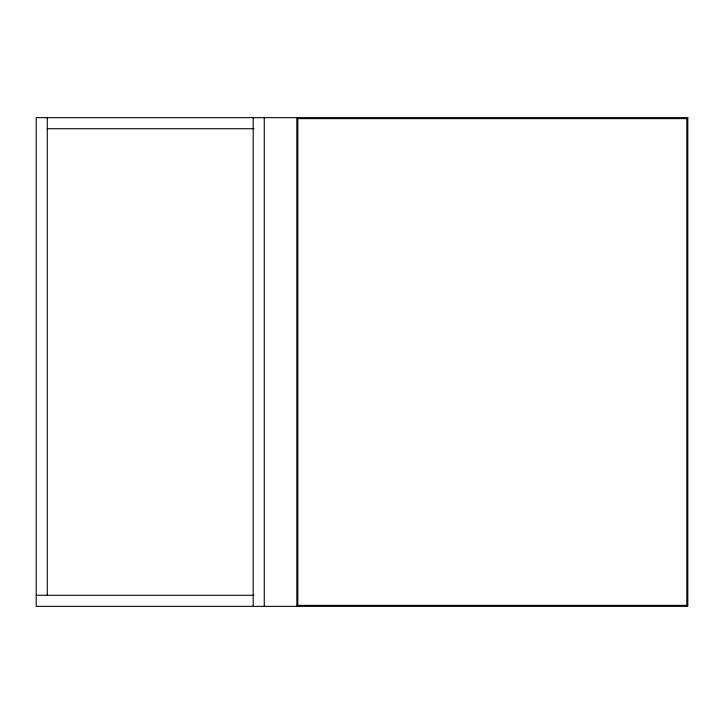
<?xml version="1.0" encoding="UTF-8"?>
<svg xmlns="http://www.w3.org/2000/svg" width="724" height="724" viewBox="0 0 724 724"><rect width="100%" height="100%" fill="white"/><g stroke="black" fill="none" stroke-linecap="round" stroke-linejoin="round"><path stroke-width="1.09" d="M47.277 128.727L254.079 128.727M36.2 595.273L253.925 595.273M296.84 117.65L296.84 606.35M264.26 117.65L264.26 606.35M253.183 117.65L253.183 606.35M47.277 117.65L47.277 595.273M687.8 117.65L36.2 117.65L36.2 606.35L687.8 606.35L687.8 117.65M686.823 118.627L297.817 118.627L297.817 605.373L686.823 605.373L686.823 118.627"/></g></svg>
